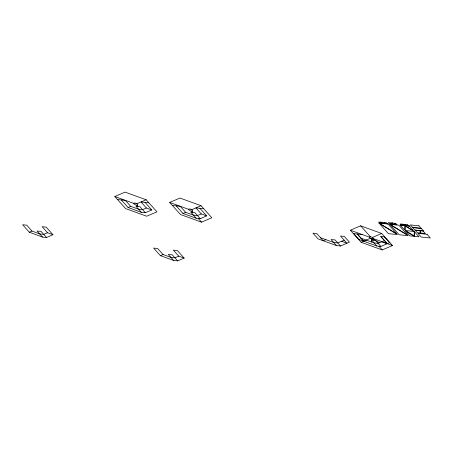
<?xml version="1.0" encoding="UTF-8"?>
<svg xmlns="http://www.w3.org/2000/svg" width="453" height="453" viewBox="0 0 453 453"><rect width="100%" height="100%" fill="white"/><g stroke="black" fill="none" stroke-linecap="round" stroke-linejoin="round"><path stroke-width="0.68" d="M401.335 225.067L400.271 225.09L400.299 224.014M401.279 225.198L401.318 224.643M405.65 225.396L403.782 225.334L401.992 224.065M400.242 224.139L402.111 224.201M401.262 224.773L402.128 224.728M401.936 224.195L402.994 224.167M402.071 224.852L402.949 225.237M402.938 224.297L403.821 224.677M402.893 225.362L403.957 225.339M403.765 224.807L404.569 224.886L404.614 224.337M405.594 225.52L405.622 224.439M406.777 225.628L405.712 225.656L405.741 224.575M406.72 225.758L406.76 225.203M405.684 224.699L407.553 224.762M406.703 225.334L407.57 225.288M407.513 225.418L408.391 225.798M408.334 225.922L409.399 225.9M47.559 232.734L43.726 234.365L39.722 233.952L32.01 231.058L26.744 225.181L22.65 224.762L29.326 232.208L42.531 237.089L46.534 237.502L52.967 234.699L46.178 227.123L42.157 226.704L47.559 232.734L52.967 234.699M29.326 232.208L32.01 231.058M114.785 196.523L125.062 192.112L146.149 199.767L156.959 211.828L146.681 216.234L125.589 208.584L114.785 196.523L134.043 203.51M128.103 207.514L130.736 206.381L138.59 209.229L142.587 209.643L146.415 208.001L151.823 209.966L145.362 212.734L141.359 212.321L128.103 207.514L121.313 199.937M136.761 203.793L146.149 199.767M169.665 202.451L179.949 198.046L201.036 205.696L211.845 217.757L201.562 222.168L180.475 214.512L169.665 202.451L188.929 209.439M182.984 213.442L185.617 212.31L193.471 215.158L197.468 215.571L201.296 213.929L206.704 215.894L200.243 218.663L196.24 218.25L182.984 213.442L176.194 205.866M191.647 209.722L201.036 205.696M160.43 255.662L163.063 254.529L170.917 257.378L174.92 257.797L178.748 256.155L184.15 258.114L177.689 260.888L173.686 260.475L160.43 255.662L153.641 248.085L157.661 248.504L163.063 254.529M325.871 239.648L323.238 240.775L316.772 233.567L312.949 233.17L318.097 238.912L336.494 245.588L340.497 246.002L349.461 242.151L344.32 236.409L340.497 236.019L346.958 243.227L341.551 241.268M350.316 230.226L360.594 225.815L381.681 233.471L392.491 245.532L382.213 249.943L361.126 242.287L350.316 230.226L369.574 237.213A1.557 0.595 24 0 0 370.514 238.261L371.941 238.884L372.74 238.969L373.232 238.544A1.557 0.595 24 0 0 372.298 237.497A1.557 0.595 24 0 0 370.469 236.834L360.594 225.815M344.184 240.135L337.723 242.91L333.719 242.497L320.464 237.683M393.606 224.388L394.993 223.793L394.308 223.25L392.411 223.057M361.126 242.287L370.514 238.261M372.298 237.497L381.681 233.471M366.534 240.181L363.901 241.313L357.389 234.042M384.58 240.571L378.119 243.346L374.116 242.933L360.86 238.119M358.493 239.348L376.89 246.024L380.888 246.438L389.857 242.593M404.557 224.462L405.565 224.569M117.486 199.541L125.334 200.351L130.736 206.381M148.856 202.78L141.013 201.97L146.415 208.001M172.372 205.469L180.215 206.279L185.617 212.31M203.737 208.714L195.894 207.899L201.296 213.929M414.24 231.489L405.129 230.486L405.005 226.557A1.557 0.595 24 0 0 406.573 226.715L414.178 231.421L414.365 235.413A1.557 0.595 24 0 0 412.796 235.254L405.186 230.549M353.346 233.606L362.14 234.518M384.71 236.851L380.707 236.455L387.219 243.72L381.811 241.76M373.232 238.544L392.491 245.532M407.496 224.886L409.342 226.03M404.908 225.634L412.513 230.334L413.181 230.283L409.433 226.098L400.333 225.158L404.076 229.343L404.982 229.552L404.857 225.628M402.054 224.326L403.9 225.464M414.455 236.336L405.248 230.645L409.925 235.871L419.031 236.811L414.353 231.585L414.506 236.341M372.989 238.861L379.376 242.808M384.314 236.806L389.597 242.706M380.888 236.455L387.355 243.663M380.888 246.438L375.475 240.396L371.471 239.982L376.89 246.024M372.343 238.924L373.47 240.186M378.889 246.234L382.213 249.943M357.168 234.003L363.629 241.217M353.748 233.652L359.031 239.546M340.497 246.002L335.078 239.954L331.075 239.541L336.494 245.588M199.915 208.318L206.704 215.894M200.243 218.663L194.824 212.621L190.826 212.208L196.24 218.25M191.693 211.149L192.825 212.412M198.238 218.459L201.562 222.168M145.034 202.389L151.823 209.966M145.362 212.734L139.943 206.693L135.94 206.279L141.359 212.321M136.806 205.22L137.939 206.483M184.15 258.114L177.366 250.537L173.34 250.124L178.748 256.155M177.689 260.888L172.276 254.841L168.273 254.427L173.686 260.475M46.534 237.502L41.087 231.426L37.084 231.013L42.531 237.089M371.432 238.697L371.534 241.998M369.574 237.213A1.557 0.595 24 0 1 370.469 236.834M380.639 224.19L379.971 224.241L388.402 233.646L397.457 234.58L380.639 224.19M392.111 223.023L389.597 224.105L388.272 222.627L392.111 223.023M392.309 223.046L389.795 224.122L393.634 224.518L392.309 223.046M391.381 225.3L390.713 225.351L399.144 234.756L408.198 235.69L391.381 225.3M395.82 223.544L394.438 224.139L395.124 224.682L397.015 224.875L395.82 223.544M396.069 233.425L379.025 223.131L388.079 224.065L396.505 233.471L396.069 233.425M406.811 234.535L389.767 224.241L398.821 225.175L407.247 234.58L406.811 234.535M418.883 225.792L410.378 224.909L412.66 227.457L421.165 228.335L418.883 225.792M384.155 222.48L380.531 222.106L382.372 223.244L384.189 223.431L384.155 222.48M380.65 222.236L378.833 222.049L378.867 223.001L382.491 223.38L380.65 222.236M386.092 222.802L384.274 222.616L384.308 223.567L386.109 223.329L387.932 223.941L386.092 222.802M421.222 228.403L412.717 227.525L414.999 230.067L423.504 230.951L421.222 228.403M420.135 230.662L415.061 230.135L417.338 232.683L420.208 232.978L420.135 230.662M423.102 230.968L420.237 230.673L420.31 232.989L425.384 233.516L423.102 230.968M135.838 203.221L134.026 203.035L134.054 203.986L135.9 205.13L137.712 205.317L137.684 204.36L135.838 203.221M190.724 209.15L188.912 208.963L188.941 209.92L190.787 211.058L192.599 211.245L192.57 210.294L190.724 209.15M427.066 234.314L417.96 233.374L421.245 237.038L430.35 237.984L427.066 234.314"/></g></svg>
